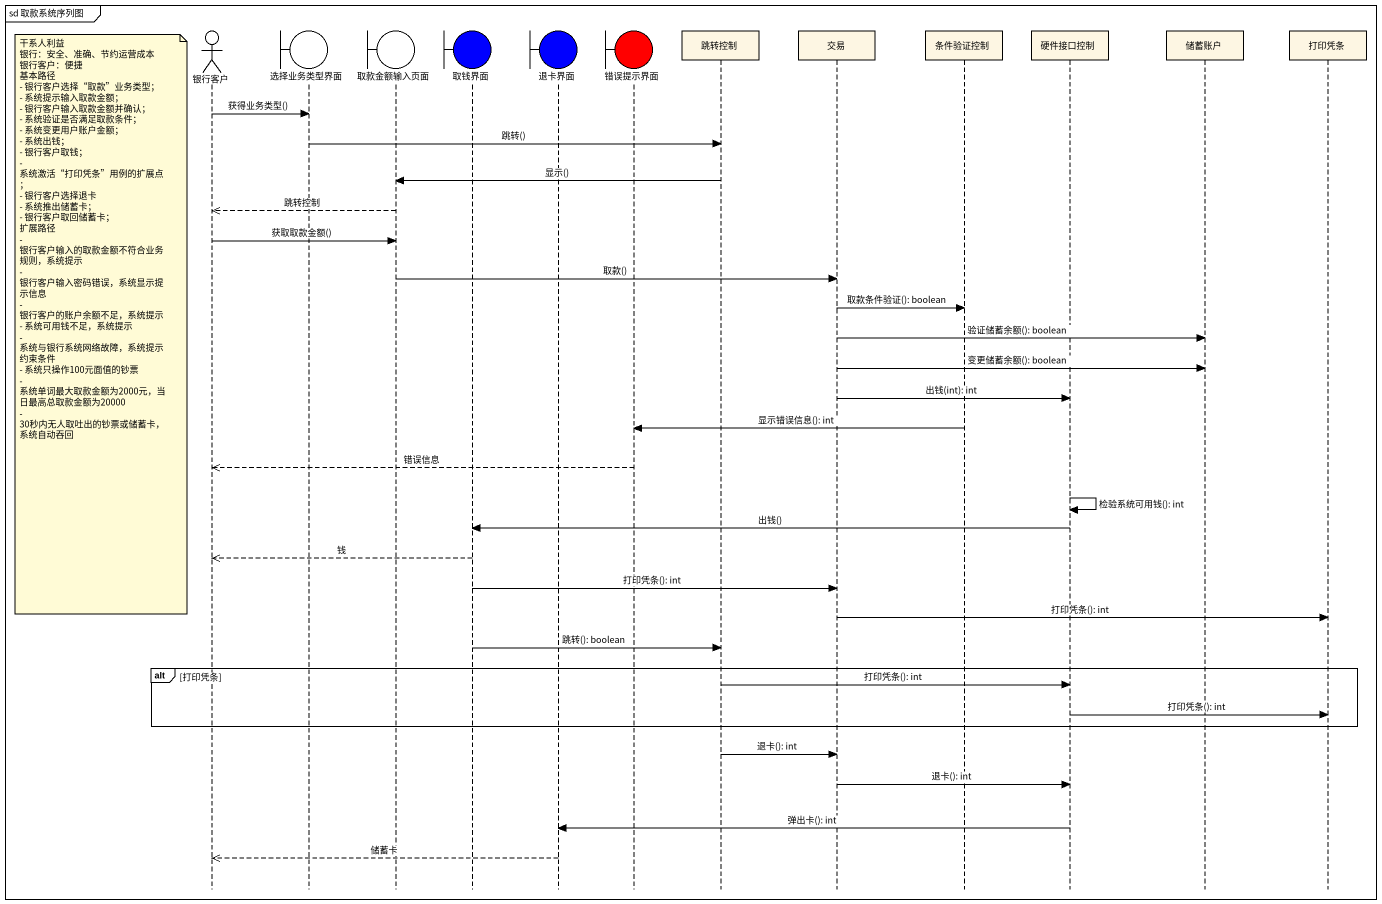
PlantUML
@startuml
mainframe sd 取款系统序列图
hide footbox
actor 银行客户
boundary 选择业务类型界面
boundary 取款金额输入页面
boundary 取钱界面 #0000FF
boundary 退卡界面 #0000FF
boundary 错误提示界面 #FF0000
participant 跳转控制
participant 交易
participant 条件验证控制
participant 硬件接口控制
participant 储蓄账户
participant 打印凭条

银行客户 -> 选择业务类型界面 : 获得业务类型()
选择业务类型界面 -> 跳转控制 : 跳转()
跳转控制 -> 取款金额输入页面 : 显示()
取款金额输入页面 -->> 银行客户 : 跳转控制
银行客户 -> 取款金额输入页面 : 获取取款金额()
取款金额输入页面 -> 交易 : 取款()
交易 -> 条件验证控制 : 取款条件验证(): boolean
note left of 银行客户
  干系人利益
  银行：安全、准确、节约运营成本
  银行客户：便捷
  基本路径
  - 银行客户选择“取款”业务类型；
  - 系统提示输入取款金额；
  - 银行客户输入取款金额并确认；
  - 系统验证是否满足取款条件；
  - 系统变更用户账户金额；
  - 系统出钱；
  - 银行客户取钱；
  - 系统激活“打印凭条”用例的扩展点；
  - 银行客户选择退卡
  - 系统推出储蓄卡；
  - 银行客户取回储蓄卡；
  扩展路径
  - 银行客户输入的取款金额不符合业务规则，系统提示
  - 银行客户输入密码错误，系统显示提示信息
  - 银行客户的账户余额不足，系统提示
  - 系统可用钱不足，系统提示
  - 系统与银行系统网络故障，系统提示
  约束条件
  - 系统只操作100元面值的钞票
  - 系统单词最大取款金额为2000元，当日最高总取款金额为20000
  - 30秒内无人取吐出的钞票或储蓄卡，系统自动吞回
end note
交易 -> 储蓄账户 : 验证储蓄余额(): boolean
交易 -> 储蓄账户 : 变更储蓄余额(): boolean
交易 -> 硬件接口控制 : 出钱(int): int
条件验证控制 -> 错误提示界面 : 显示错误信息(): int
错误提示界面 -->> 银行客户 : 错误信息
硬件接口控制 -> 硬件接口控制 : 检验系统可用钱(): int
硬件接口控制 -> 取钱界面 : 出钱()
取钱界面 -->> 银行客户 : 钱
取钱界面 -> 交易 : 打印凭条(): int
交易 -> 打印凭条 : 打印凭条(): int
取钱界面 -> 跳转控制 : 跳转(): boolean
alt 打印凭条
  跳转控制 -> 硬件接口控制 : 打印凭条(): int
  硬件接口控制 -> 打印凭条 : 打印凭条(): int
end
跳转控制 -> 交易 : 退卡(): int
交易 -> 硬件接口控制 : 退卡(): int
硬件接口控制 -> 退卡界面 : 弹出卡(): int
退卡界面 -->> 银行客户 : 储蓄卡
@enduml
